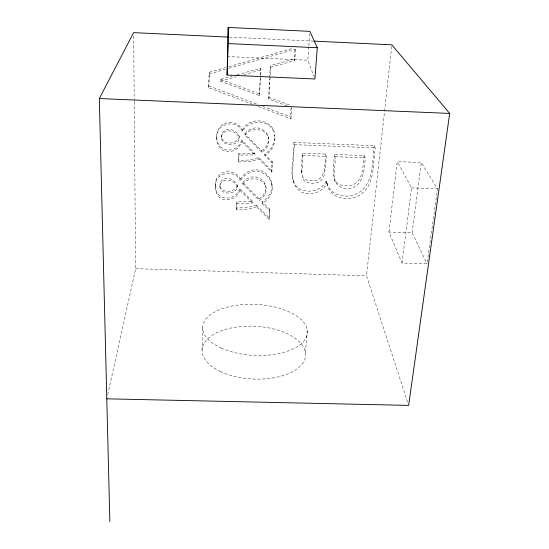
<?xml version="1.0" encoding="UTF-8"?>
<svg xmlns="http://www.w3.org/2000/svg" width="549" height="549" viewBox="0 0 549 549"><rect width="100%" height="100%" fill="white"/><g stroke="black" fill="none" stroke-linecap="round" stroke-linejoin="round"><path stroke-width="0.41" stroke-dasharray="2.75 2.06" d="M221.432 137.47L222.125 133.146C226.607 126.146 236.948 130.031 239.494 136.838L239.556 138.307C236.791 148.106 217.802 145.794 222.091 134.601C226.6 127.574 236.99 131.465 239.556 138.307M252.657 104.399L208.75 87.737L209.258 72.262L225.598 67.568M208.75 87.737L209.258 72.262M219.82 186.379L220.499 181.98C224.891 175.316 234.883 178.905 237.47 185.452L237.518 187.134C234.8 196.432 216.402 194.449 220.458 183.647C224.877 176.95 234.91 180.559 237.518 187.134M202.053 349.919L202.656 327.129M236.88 74.815L260.645 68.254L259.602 95.691L220.43 81.115L220.492 79.337L231.966 76.167M301.277 171.329L302.273 153.15L325.756 154.077L326.483 156.335L324.397 175.014L321.892 179.585L319.937 181.479L317.555 182.693L311.269 183.428L306.328 182.323L304.517 181.06L303.192 179.242L301.277 171.329L301.82 173.704L302.822 155.408L302.273 153.15M252.506 201.25L239.92 188.781L239.982 190.476L237.031 195.272A13.169 12.394 2.2 0 1 226.064 199.822C217.095 199.685 213.568 189.309 215.606 181.801C217.582 169.799 235.322 168.179 240.27 179.022L240.325 180.676C257.68 155.985 288.101 186.708 262.271 203.576L269.593 210.747L269.092 219.339L256.465 206.87L256.328 205.106L247.949 207.529L236.64 207.954L236.914 201.373L252.506 201.25L252.622 202.993L246.11 203.343L236.955 203.116L236.914 201.373M254.866 153.432L238.911 153.514L238.966 155.058L255.004 154.969L254.866 153.432L241.999 140.324L242.075 141.814L239.048 146.837A13.485 12.991 5 0 1 227.814 151.579C218.626 151.346 215.091 140.647 217.116 132.947C219.003 120.457 237.408 118.687 242.37 130.099L242.438 131.54C248.704 118.975 269.964 118.79 274.129 133.002M272.359 163.142L264.872 155.607C271.92 151.325 276.284 142.98 274.562 134.759C275.571 142.562 271.227 150.001 264.687 154.063L272.132 161.564L271.837 172.146L258.929 159.038L250.31 161.564L238.678 161.989L238.911 153.514M256.465 206.87L248.052 209.299L236.681 209.725L236.955 203.116M238.678 161.989L238.966 155.058M259.602 95.691L260.26 75.92M260.301 75.069L260.645 68.254M287.01 105.82L268.935 99.143L268.619 97.248L269.648 78.418M269.696 77.56L270.348 65.578L294.298 59.004L294.991 48.408M268.935 99.143L270.678 67.252L270.348 65.578M269.092 219.339L269.387 208.977L262.099 201.833C287.8 185.047 257.543 154.434 240.27 179.022M271.837 172.146L272.132 161.564M258.25 106.513L290.984 118.934L290.51 116.91L291.094 108.029M290.984 118.934L291.732 107.556M270.678 67.252L294.813 60.63L295.568 49.142L295.046 47.591M293.845 142.459C295.074 157.762 285.576 180.182 300.385 191.601C309.533 196.391 321.68 192.857 326.799 183.853L327.225 183.867C329.75 198.923 349.418 202.382 360.563 194.6C375.468 184.155 372.73 163.492 375.317 147.873L374.226 145.67L293.845 142.459L294.339 144.648L292.933 165.297L292.658 177.595L293.338 181.602M314.337 77.423L307.817 60.239L308.792 46.651M308.854 45.8L309.705 33.908M305.45 352.533L307.296 329.942M325.756 154.077C324.287 162.669 326.703 175.906 316.903 180.264C312.161 181.101 305.395 181.815 302.643 176.833M334.622 154.42C333.634 165.551 329.05 188.746 347.043 188.307C363.074 189.316 364.701 169.49 365.112 157.851L364.104 155.58L334.622 154.42C336.853 163.211 331.85 172.887 335.295 181.719M364.104 155.58C362.601 165.647 363.857 179.496 353.089 184.8C346.735 186.859 337.47 186.399 334.513 179.303M374.226 145.67C372.057 162.223 374.095 186.434 355.285 194.408C344.271 198.964 328.604 194.511 326.504 181.431L326.079 181.417C319.532 194.579 296.124 194.943 292.857 179.18M407.578 402.129L366.499 275.804L384.444 112.147M384.54 111.296L391.739 45.663M388.932 232.014L397.277 161.605L421.282 162.538L437.553 188.829L427.067 263.836L402.005 263.033L388.932 232.014L412.134 232.803L427.067 263.836M216.677 137.573C215.784 123.367 236.749 118.419 242.438 131.54M215.174 186.488C214.453 172.798 234.698 168.241 240.325 180.676M402.005 263.033L411.551 187.861L397.277 161.605M412.134 232.803L421.282 162.538M107.721 394.649L135.644 268.687L134.217 101.05M241.999 140.324L238.993 145.327A13.416 12.936 5.2 0 1 227.821 150.055C220.76 149.966 216.176 142.658 216.738 136.104M239.92 188.781L236.99 193.557A13.101 12.339 2.3 0 1 226.078 198.093C219.298 198.065 214.686 191.162 215.242 184.807M239.494 136.838C236.983 144.929 221.775 145.615 221.467 136.001M237.47 185.452C234.951 193.159 220.293 193.941 219.861 184.704M242.37 130.099C249.466 115.324 274.781 118.968 274.802 136.221M244.875 133.654C259.862 117.026 279.702 140.242 261.77 152.375L244.957 135.109L244.875 133.654L261.599 150.845L261.77 152.375M244.957 135.109C250.598 126.75 267.116 127.869 268.605 138.918M242.72 182.405C257.323 166.45 276.792 188.643 259.231 200.502L242.795 184.073L242.72 182.405L259.08 198.772L259.231 200.502M242.795 184.073C248.333 176.147 264.282 177.004 265.894 187.648M261.599 150.845C266.265 148.161 269.099 142.829 268.399 137.449M259.08 198.772C263.582 196.233 266.409 191.148 265.702 185.974M271.618 170.526L258.771 157.481L250.2 159.999L238.623 160.411M228.864 66.628L293.413 48.065M209.107 73.991L225.577 69.256M228.871 68.309L295.568 49.142M220.43 81.115L236.125 76.785M243.557 74.733L260.899 69.949M135.644 268.687L366.499 275.804M411.551 187.861L437.553 188.829M294.339 144.648L375.317 147.873M302.822 155.408L326.483 156.335M335.412 156.685L365.112 157.851M229.393 37.147L313.177 41.1M227.19 56.547L307.817 60.239M268.619 97.248L291.251 105.607M220.492 79.337L259.361 93.817M208.894 85.919L257.707 104.454M262.504 106.273L290.51 116.91M256.328 205.106L268.893 217.534M239.982 190.476L252.622 202.993M242.075 141.814L255.004 154.969M294.298 59.004L294.813 60.63M326.504 181.431L327.225 183.867M326.079 181.417L326.799 183.853M271.721 183.393L271.94 185.061M264.687 154.063L264.872 155.607M269.387 208.977L269.593 210.747M258.771 157.481L258.929 159.038M262.099 201.833L262.271 203.576M236.64 207.954L236.681 209.725M133.668 36.049L134.21 100.199M221.082 347.977A52.471 25.508 3 0 0 306.603 336.585A52.471 25.508 3 0 0 237.477 305.141A52.471 25.508 3 0 0 221.082 347.977M220.183 371.419A51.839 26.407 3 0 0 304.743 359.41A51.839 26.407 3 0 0 236.55 327.039A51.839 26.407 3 0 0 220.183 371.419"/><path stroke-width="0.82" d="M227.087 75.069L228.185 43.584L228.192 27.45L309.89 31.362L317.295 47.749L314.934 78.981L227.087 75.069L228.192 27.45M314.028 41.141L391.828 44.812L449.679 113.43L408.641 405.388L106.794 398.821M109.848 521.55L99.321 98.539L133.633 32.631L228.535 37.106M99.321 98.539L449.679 113.43M228.185 43.584L317.295 47.749"/></g></svg>
